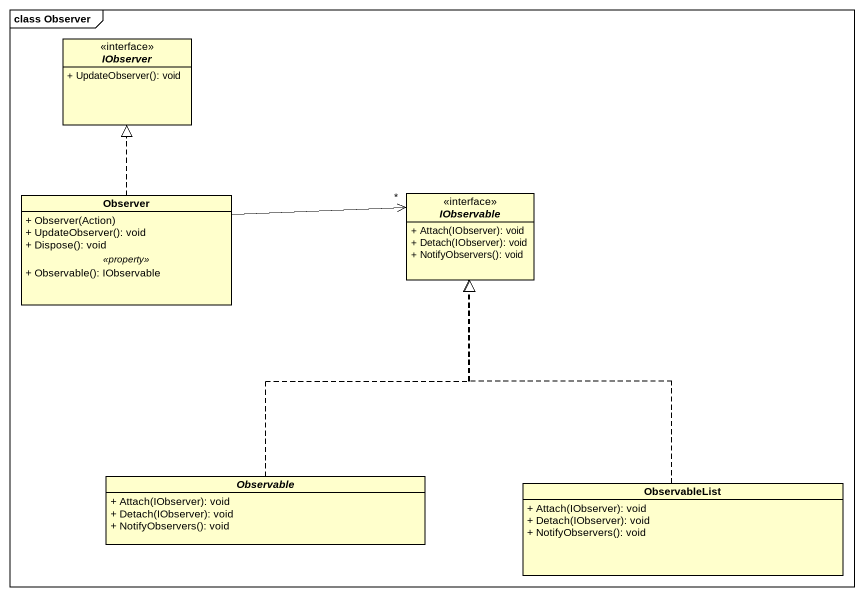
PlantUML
@startuml
mainframe class Observer
hide circle
hide empty members
skinparam classAttributeIconSize 0
interface IObserver {
  + UpdateObserver(): void
}
class Observer {
  + Observer(Action)
  + UpdateObserver(): void
  + Dispose(): void
  .. <<property>> ..
  + Observable(): IObservable
}
interface IObservable {
  + Attach(IObserver): void
  + Detach(IObserver): void
  + NotifyObservers(): void
}
abstract class Observable {
  + Attach(IObserver): void
  + Detach(IObserver): void
  + NotifyObservers(): void
}
class ObservableList {
  + Attach(IObserver): void
  + Detach(IObserver): void
  + NotifyObservers(): void
}
Observer .up.|> IObserver
Observer -right-> "*" IObservable
Observable .up.|> IObservable
ObservableList .up.|> IObservable
@enduml
